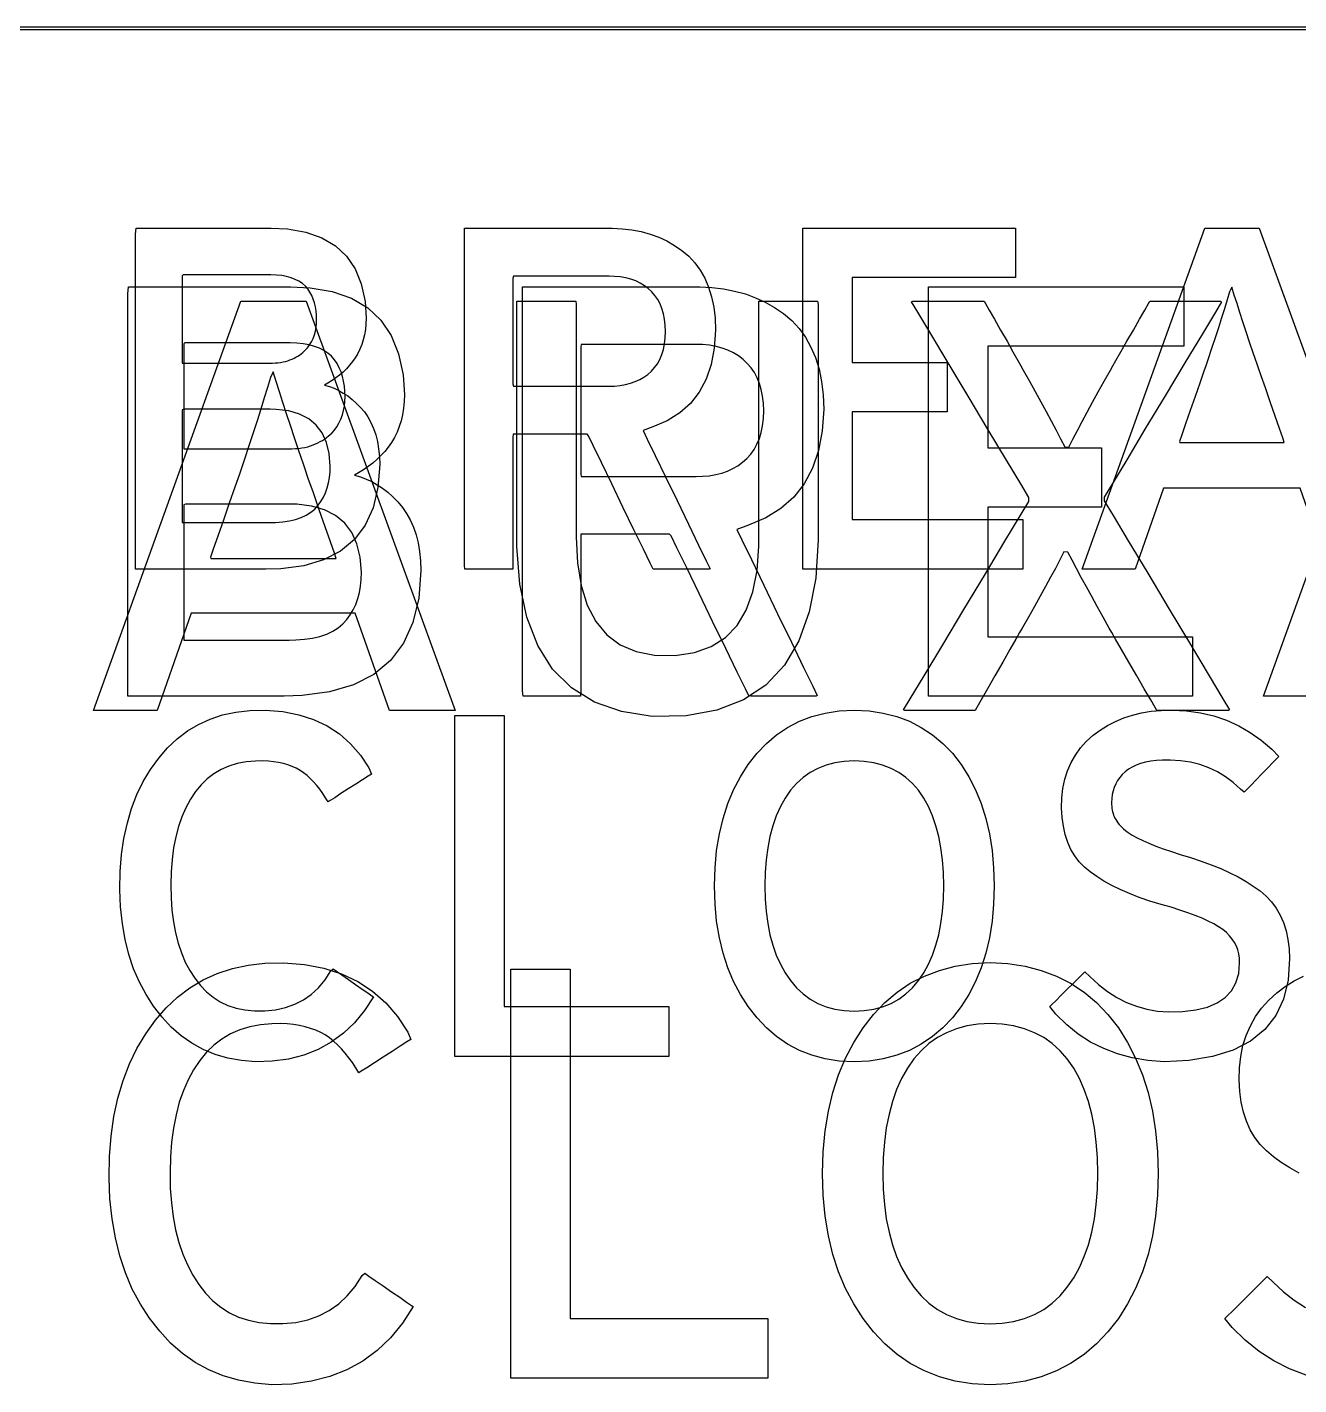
# Model space of a CAD drawing. Extents: x 1 to 47.7, y 0.2 to 35.
# Drawn here: x 24.3651 to 24.7274, y 6.1803 to 6.5673 of the extents above; entities that cross this region are included whole.
import ezdxf

# ---------------------------------------------------------------- set-up
doc = ezdxf.new("R2010")
doc.units = 0
doc.header["$MEASUREMENT"] = 0
for name, color, linetype in [('4_1__4U__UP_TO_ONE_IO_BOAR', 7, 'CONTINUOUS'), ('4_2__4U__FRONT_PANEL_W_24_', 7, 'CONTINUOUS'), ('5_1___24__TARGET_LEDS___12', 7, 'CONTINUOUS')]:
    doc.layers.add(name, color=color, linetype=linetype)

msp = doc.modelspace()

# ---------------------------------------------------------------- linework, layer by layer
at = {"layer": '4_1__4U__UP_TO_ONE_IO_BOAR'}
for points in [[(24.94367, 6.56652), (24.86103, 6.56652), (24.67026, 6.56652), (24.25712, 6.56652)], [(24.62187, 6.37664), (24.62187, 6.49326), (24.69465, 6.49326), (24.69465, 6.47635), (24.63877, 6.47635), (24.63877, 6.44735), (24.67122, 6.44735), (24.67122, 6.43045), (24.63877, 6.43045), (24.63877, 6.39355), (24.69709, 6.39355), (24.69709, 6.37664), (24.62187, 6.37664)], [(24.8017, 6.37664), (24.79194, 6.40432), (24.74523, 6.40432), (24.73554, 6.37664), (24.71739, 6.37664), (24.75939, 6.49326), (24.77794, 6.49326), (24.82042, 6.37664), (24.8017, 6.37664)], [(24.50289, 6.1822), (24.50289, 6.29881), (24.51979, 6.29881), (24.51979, 6.19927), (24.57614, 6.19927), (24.57614, 6.1822), (24.50289, 6.1822)], [(24.72754, 6.2407), (24.72487, 6.24218), (24.72242, 6.24373), (24.72021, 6.24533), (24.71822, 6.24698), (24.71645, 6.24878), (24.7149, 6.25079), (24.71359, 6.25301), (24.7125, 6.25544), (24.71164, 6.25807), (24.711, 6.26091), (24.7106, 6.26396), (24.71042, 6.26722), (24.7105, 6.27063), (24.71087, 6.2739), (24.71151, 6.277), (24.71243, 6.27993), (24.71362, 6.28269), (24.71508, 6.28528), (24.71682, 6.28769), (24.71884, 6.28994), (24.72112, 6.29202), (24.72354, 6.29383), (24.72609, 6.29543), (24.72878, 6.29681)], [(24.72954, 6.18306), (24.72479, 6.18487), (24.72031, 6.18714), (24.71609, 6.18987), (24.71214, 6.19305), (24.70846, 6.19668), (24.70638, 6.19923), (24.70711, 6.19996), (24.70849, 6.20134), (24.7103, 6.20315), (24.71233, 6.20517), (24.71437, 6.2072), (24.71619, 6.20902), (24.7176, 6.21042), (24.71837, 6.21119), (24.72009, 6.20955), (24.72304, 6.20682), (24.7261, 6.20443), (24.72929, 6.20239)]]:
    msp.add_lwpolyline(points, dxfattribs=at)
for points in [[(24.47727, 6.41241), (24.47664, 6.40454), (24.47498, 6.39764), (24.4723, 6.39172), (24.46858, 6.38678), (24.46383, 6.38282), (24.45806, 6.37983), (24.45125, 6.37782), (24.44341, 6.37679), (24.43826, 6.37664), (24.43521, 6.37664), (24.42972, 6.37664), (24.42266, 6.37664), (24.41488, 6.37664), (24.40724, 6.37664), (24.4006, 6.37664), (24.39583, 6.37664), (24.39378, 6.37664), (24.39376, 6.38016), (24.39376, 6.39118), (24.39376, 6.40755), (24.39376, 6.42702), (24.39376, 6.44736), (24.39376, 6.46633), (24.39376, 6.48171), (24.39376, 6.49125), (24.39396, 6.49326), (24.39679, 6.49326), (24.40223, 6.49326), (24.4094, 6.49326), (24.41742, 6.49326), (24.42538, 6.49326), (24.4324, 6.49326), (24.4376, 6.49326), (24.44008, 6.49326), (24.44567, 6.49298), (24.45199, 6.4919), (24.45746, 6.49), (24.4621, 6.48728), (24.46589, 6.48374), (24.46883, 6.47938), (24.47093, 6.4742), (24.47219, 6.4682), (24.47259, 6.46252), (24.47251, 6.46054), (24.47232, 6.45864), (24.47202, 6.45682), (24.47162, 6.45508), (24.4711, 6.45342), (24.47047, 6.45184), (24.46974, 6.45035), (24.46889, 6.44893), (24.46796, 6.4476), (24.46696, 6.44635), (24.46589, 6.44517), (24.46475, 6.44405), (24.46354, 6.44301), (24.46227, 6.44203), (24.46092, 6.44113), (24.45951, 6.44029), (24.45838, 6.43956), (24.46004, 6.43909), (24.46166, 6.43849), (24.46324, 6.43775), (24.4648, 6.43687), (24.46631, 6.43586), (24.4678, 6.4347), (24.46924, 6.43341), (24.47066, 6.43198), (24.47201, 6.43041), (24.47321, 6.42869), (24.47425, 6.42682), (24.47514, 6.42479), (24.47588, 6.42262), (24.47646, 6.42029), (24.47688, 6.41781), (24.47715, 6.41519)], [(24.59205, 6.45839), (24.59163, 6.4522), (24.59055, 6.4466), (24.58884, 6.44159), (24.58649, 6.43716), (24.58349, 6.43332), (24.57985, 6.43007), (24.57557, 6.4274), (24.57065, 6.42532), (24.5673, 6.42406), (24.56872, 6.42111), (24.57142, 6.41555), (24.57495, 6.40825), (24.5789, 6.4001), (24.58282, 6.39199), (24.5863, 6.38481), (24.5889, 6.37944), (24.59018, 6.37678), (24.58986, 6.37664), (24.58822, 6.37664), (24.58563, 6.37664), (24.58247, 6.37664), (24.57909, 6.37664), (24.57586, 6.37664), (24.57315, 6.37664), (24.57131, 6.37664), (24.5707, 6.37666), (24.56973, 6.37866), (24.56741, 6.38345), (24.56416, 6.39015), (24.5604, 6.3979), (24.55655, 6.40585), (24.55302, 6.41313), (24.55023, 6.41889), (24.5486, 6.42227), (24.54814, 6.4228), (24.54641, 6.4228), (24.54332, 6.4228), (24.53935, 6.4228), (24.53497, 6.4228), (24.53065, 6.4228), (24.52687, 6.4228), (24.5241, 6.4228), (24.52283, 6.4228), (24.5228, 6.42163), (24.5228, 6.41752), (24.5228, 6.41126), (24.5228, 6.40371), (24.5228, 6.39573), (24.5228, 6.38818), (24.5228, 6.38192), (24.5228, 6.37781), (24.52278, 6.37664), (24.52195, 6.37664), (24.52016, 6.37664), (24.51771, 6.37664), (24.51491, 6.37664), (24.51206, 6.37664), (24.50948, 6.37664), (24.50748, 6.37664), (24.50636, 6.37664), (24.50623, 6.37798), (24.50623, 6.38651), (24.50623, 6.40106), (24.50623, 6.41947), (24.50623, 6.43955), (24.50623, 6.45914), (24.50623, 6.47606), (24.50623, 6.48815), (24.50623, 6.49322), (24.50776, 6.49326), (24.51242, 6.49326), (24.5193, 6.49326), (24.52748, 6.49326), (24.53604, 6.49326), (24.54406, 6.49326), (24.55061, 6.49326), (24.55476, 6.49326), (24.55672, 6.49325), (24.56018, 6.49308), (24.56349, 6.49268), (24.56667, 6.49207), (24.56972, 6.49123), (24.57263, 6.49016), (24.5754, 6.48887), (24.57805, 6.48736), (24.58056, 6.48563), (24.58292, 6.48365), (24.58503, 6.48139), (24.58686, 6.47888), (24.58842, 6.47611), (24.5897, 6.47308), (24.59071, 6.46979), (24.59143, 6.46625), (24.59188, 6.46245)], [(24.45569, 6.46201), (24.45564, 6.46353), (24.4555, 6.46499), (24.45526, 6.46639), (24.45493, 6.46773), (24.45451, 6.469), (24.45399, 6.47022), (24.45339, 6.47138), (24.45268, 6.47247), (24.45183, 6.47347), (24.45079, 6.47434), (24.44963, 6.47509), (24.44834, 6.47574), (24.44693, 6.47628), (24.44539, 6.47671), (24.44372, 6.47702), (24.44193, 6.47723), (24.44001, 6.47732), (24.43885, 6.47732), (24.43576, 6.47732), (24.43134, 6.47732), (24.42618, 6.47732), (24.42087, 6.47732), (24.41601, 6.47732), (24.41218, 6.47732), (24.40998, 6.47732), (24.40968, 6.47702), (24.40968, 6.47483), (24.40968, 6.47102), (24.40968, 6.46617), (24.40968, 6.46088), (24.40968, 6.45574), (24.40968, 6.45133), (24.40968, 6.44826), (24.40968, 6.4471), (24.41084, 6.4471), (24.41393, 6.4471), (24.41835, 6.4471), (24.42351, 6.4471), (24.42882, 6.4471), (24.43368, 6.4471), (24.43751, 6.4471), (24.43971, 6.4471), (24.44051, 6.44711), (24.44149, 6.44715), (24.44244, 6.44722), (24.44334, 6.44734), (24.4442, 6.44749), (24.44502, 6.44769), (24.4458, 6.44792), (24.44655, 6.44819), (24.44725, 6.4485), (24.44792, 6.44881), (24.44857, 6.44915), (24.44919, 6.4495), (24.44978, 6.44988), (24.45035, 6.45028), (24.45089, 6.45069), (24.45141, 6.45114), (24.4519, 6.4516), (24.45254, 6.45233), (24.45328, 6.45336), (24.45391, 6.45444), (24.45445, 6.45557), (24.4549, 6.45676), (24.45524, 6.45799), (24.45549, 6.45928), (24.45564, 6.46062)], [(24.57499, 6.4579), (24.57488, 6.46006), (24.57464, 6.46208), (24.57426, 6.46398), (24.57374, 6.46574), (24.57308, 6.46737), (24.57229, 6.46886), (24.57135, 6.47022), (24.57028, 6.47145), (24.56907, 6.47258), (24.56774, 6.47359), (24.5663, 6.47447), (24.56476, 6.4752), (24.56311, 6.47581), (24.56136, 6.47627), (24.5595, 6.4766), (24.55753, 6.47678), (24.55573, 6.47683), (24.55411, 6.47683), (24.55045, 6.47683), (24.54543, 6.47683), (24.5397, 6.47683), (24.53392, 6.47683), (24.52876, 6.47683), (24.52487, 6.47683), (24.52291, 6.47683), (24.5228, 6.47607), (24.5228, 6.4728), (24.5228, 6.46764), (24.5228, 6.46135), (24.5228, 6.45469), (24.5228, 6.4484), (24.5228, 6.44325), (24.5228, 6.43997), (24.52291, 6.43921), (24.52487, 6.43921), (24.52876, 6.43921), (24.53392, 6.43921), (24.5397, 6.43921), (24.54543, 6.43921), (24.55045, 6.43921), (24.55411, 6.43921), (24.55573, 6.43921), (24.5575, 6.43926), (24.55944, 6.43944), (24.56127, 6.43975), (24.56301, 6.44019), (24.56464, 6.44076), (24.56616, 6.44146), (24.56759, 6.44229), (24.56891, 6.44325), (24.57014, 6.44434), (24.57124, 6.44555), (24.5722, 6.4469), (24.57302, 6.44839), (24.5737, 6.45002), (24.57424, 6.45178), (24.57463, 6.45368), (24.57488, 6.45572)], [(24.46033, 6.41192), (24.45997, 6.41623), (24.45906, 6.42), (24.45759, 6.42323), (24.45556, 6.42592), (24.45297, 6.42807), (24.44983, 6.42968), (24.44613, 6.43075), (24.44187, 6.43128), (24.43976, 6.43134), (24.43713, 6.43134), (24.43292, 6.43134), (24.42775, 6.43134), (24.42226, 6.43134), (24.41709, 6.43134), (24.41287, 6.43134), (24.41024, 6.43134), (24.40968, 6.43116), (24.40968, 6.42868), (24.40968, 6.42393), (24.40968, 6.4177), (24.40968, 6.4108), (24.40968, 6.40403), (24.40968, 6.3982), (24.40968, 6.39412), (24.40968, 6.39258), (24.41088, 6.39258), (24.41406, 6.39258), (24.41859, 6.39258), (24.42386, 6.39258), (24.42923, 6.39258), (24.43408, 6.39258), (24.43778, 6.39258), (24.43971, 6.39258), (24.44161, 6.39261), (24.44409, 6.3928), (24.44639, 6.39314), (24.4485, 6.39364), (24.45042, 6.3943), (24.45215, 6.39511), (24.45369, 6.39608), (24.45504, 6.39721), (24.45619, 6.39847), (24.45716, 6.3998), (24.458, 6.40124), (24.45871, 6.40277), (24.45929, 6.40441), (24.45974, 6.40614), (24.46007, 6.40797), (24.46026, 6.40989)], [(24.47506, 6.20262), (24.47201, 6.19789), (24.46859, 6.19372), (24.46482, 6.19012), (24.46068, 6.18708), (24.45618, 6.1846), (24.45132, 6.18268), (24.44609, 6.18133), (24.44051, 6.18054), (24.43484, 6.18036), (24.42995, 6.18078), (24.42532, 6.18163), (24.42094, 6.1829), (24.41682, 6.18459), (24.41294, 6.18671), (24.40932, 6.18925), (24.40596, 6.19221), (24.40284, 6.19561), (24.39994, 6.19935), (24.39733, 6.20335), (24.39504, 6.20764), (24.3931, 6.21221), (24.39149, 6.21706), (24.39021, 6.2222), (24.38927, 6.22762), (24.38867, 6.23333), (24.3884, 6.23931), (24.38852, 6.24541), (24.38899, 6.25123), (24.3898, 6.25678), (24.39094, 6.26206), (24.39241, 6.26705), (24.39423, 6.27177), (24.39637, 6.27621), (24.39886, 6.28037), (24.40167, 6.28425), (24.40468, 6.28776), (24.40795, 6.29085), (24.41147, 6.29351), (24.41524, 6.29576), (24.41926, 6.29759), (24.42354, 6.29899), (24.42806, 6.29998), (24.43284, 6.30054), (24.43823, 6.30064), (24.44412, 6.30014), (24.4496, 6.29907), (24.45464, 6.29744), (24.45927, 6.29525), (24.46347, 6.29249), (24.46725, 6.28917), (24.4706, 6.28529), (24.47353, 6.28085), (24.47438, 6.27879), (24.47326, 6.27806), (24.47139, 6.27686), (24.46904, 6.27534), (24.46649, 6.27369), (24.464, 6.27209), (24.46184, 6.2707), (24.46029, 6.26969), (24.45961, 6.26925), (24.45875, 6.27064), (24.45776, 6.27215), (24.45673, 6.27357), (24.45568, 6.27489), (24.45461, 6.27611), (24.4535, 6.27724), (24.45238, 6.27827), (24.45122, 6.2792), (24.45003, 6.28004), (24.44871, 6.28074), (24.44732, 6.28137), (24.44585, 6.2819), (24.4443, 6.28235), (24.44267, 6.28271), (24.44097, 6.28299), (24.43918, 6.28317), (24.43731, 6.28327), (24.43481, 6.28325), (24.43159, 6.28295), (24.42855, 6.28236), (24.4257, 6.28149), (24.42303, 6.28032), (24.42056, 6.27887), (24.41827, 6.27713), (24.41617, 6.2751), (24.41426, 6.27278), (24.41251, 6.27015), (24.41094, 6.26728), (24.40958, 6.26418), (24.40843, 6.26085), (24.40749, 6.2573), (24.40675, 6.25352), (24.40622, 6.24952), (24.40589, 6.2453), (24.40578, 6.24085), (24.40587, 6.23642), (24.40616, 6.23222), (24.40667, 6.22824), (24.40738, 6.22447), (24.40829, 6.22093), (24.40942, 6.2176), (24.41075, 6.2145), (24.41229, 6.21162), (24.41402, 6.20894), (24.41591, 6.20647), (24.41798, 6.2043), (24.42024, 6.20244), (24.42269, 6.20089), (24.42533, 6.19965), (24.42816, 6.19872), (24.43117, 6.19809), (24.43437, 6.19777), (24.43794, 6.19777), (24.4416, 6.19814), (24.44502, 6.19889), (24.4482, 6.20003), (24.45114, 6.20155), (24.45384, 6.20345), (24.4563, 6.20574), (24.45853, 6.2084), (24.46052, 6.21146), (24.46129, 6.21214), (24.46245, 6.21134), (24.46427, 6.21008), (24.46651, 6.20853), (24.46891, 6.20687), (24.47122, 6.20527), (24.47318, 6.20392), (24.47455, 6.20298)], [(24.68735, 6.24055), (24.68714, 6.23434), (24.68659, 6.22843), (24.68569, 6.22282), (24.68445, 6.21751), (24.68286, 6.21251), (24.68093, 6.2078), (24.67865, 6.20339), (24.67603, 6.19928), (24.67304, 6.19544), (24.66976, 6.19198), (24.66621, 6.18897), (24.6624, 6.18641), (24.65833, 6.18429), (24.654, 6.18263), (24.6494, 6.18141), (24.64455, 6.18064), (24.63943, 6.18032), (24.63436, 6.18064), (24.62954, 6.18141), (24.625, 6.18263), (24.62072, 6.18429), (24.6167, 6.18641), (24.61296, 6.18897), (24.60947, 6.19198), (24.60626, 6.19544), (24.60327, 6.19928), (24.60059, 6.20339), (24.59825, 6.2078), (24.59627, 6.21251), (24.59464, 6.21751), (24.59337, 6.22282), (24.59245, 6.22843), (24.59189, 6.23434), (24.59167, 6.24055), (24.59189, 6.24676), (24.59245, 6.25268), (24.59337, 6.2583), (24.59464, 6.26363), (24.59627, 6.26867), (24.59825, 6.27342), (24.60059, 6.27787), (24.60327, 6.28203), (24.60626, 6.28587), (24.60947, 6.28928), (24.61296, 6.29224), (24.6167, 6.29476), (24.62072, 6.29683), (24.625, 6.29846), (24.62954, 6.29965), (24.63436, 6.30039), (24.63943, 6.30069), (24.64455, 6.30039), (24.6494, 6.29965), (24.654, 6.29846), (24.65833, 6.29683), (24.6624, 6.29476), (24.66621, 6.29224), (24.66976, 6.28928), (24.67304, 6.28587), (24.67603, 6.28203), (24.67865, 6.27787), (24.68093, 6.27342), (24.68286, 6.26867), (24.68445, 6.26363), (24.68569, 6.2583), (24.68659, 6.25268), (24.68714, 6.24676)], [(24.67013, 6.24055), (24.67002, 6.24513), (24.6697, 6.24947), (24.66916, 6.25358), (24.66841, 6.25746), (24.66745, 6.26109), (24.66627, 6.26449), (24.66488, 6.26765), (24.66328, 6.27057), (24.66145, 6.27322), (24.65941, 6.27555), (24.65716, 6.27757), (24.65472, 6.27928), (24.65207, 6.28069), (24.64921, 6.2818), (24.64616, 6.2826), (24.6429, 6.28309), (24.63943, 6.28328), (24.63604, 6.28309), (24.63284, 6.2826), (24.62984, 6.2818), (24.62703, 6.28069), (24.62442, 6.27928), (24.622, 6.27757), (24.61977, 6.27555), (24.61774, 6.27322), (24.61589, 6.27057), (24.61425, 6.26765), (24.61283, 6.26449), (24.61163, 6.26109), (24.61065, 6.25746), (24.60988, 6.25358), (24.60934, 6.24947), (24.60901, 6.24513), (24.6089, 6.24055), (24.60901, 6.23602), (24.60934, 6.23172), (24.60988, 6.22766), (24.61065, 6.22383), (24.61163, 6.22023), (24.61283, 6.21687), (24.61425, 6.21373), (24.61589, 6.21083), (24.61774, 6.20813), (24.61977, 6.20569), (24.622, 6.20358), (24.62442, 6.20179), (24.62703, 6.20033), (24.62984, 6.19919), (24.63284, 6.19838), (24.63604, 6.19789), (24.63943, 6.19773), (24.6429, 6.19789), (24.64616, 6.19838), (24.64921, 6.19919), (24.65207, 6.20033), (24.65472, 6.20179), (24.65716, 6.20358), (24.65941, 6.20569), (24.66145, 6.20813), (24.66328, 6.21083), (24.66488, 6.21373), (24.66627, 6.21687), (24.66745, 6.22023), (24.66841, 6.22383), (24.66916, 6.22766), (24.6697, 6.23172), (24.67002, 6.23602)]]:
    msp.add_lwpolyline(points, close=True, dxfattribs=at)
at = {"layer": '4_2__4U__FRONT_PANEL_W_24_'}
for points in [[(24.94312, 6.56727), (24.86048, 6.56727), (24.66971, 6.56727), (24.25656, 6.56727)], [(24.58605, 6.4128), (24.58605, 6.50998), (24.6467, 6.50998), (24.6467, 6.49588), (24.60015, 6.49588), (24.60015, 6.47173), (24.6272, 6.47173), (24.6272, 6.45763), (24.60015, 6.45763), (24.60015, 6.42691), (24.64875, 6.42691), (24.64875, 6.4128), (24.58605, 6.4128)], [(24.73592, 6.4128), (24.72778, 6.43586), (24.68886, 6.43586), (24.68079, 6.4128), (24.66566, 6.4128), (24.70066, 6.50998), (24.71612, 6.50998), (24.75152, 6.4128), (24.73592, 6.4128)], [(24.4869, 6.27391), (24.4869, 6.37109), (24.501, 6.37109), (24.501, 6.28815), (24.54796, 6.28815), (24.54796, 6.27391), (24.4869, 6.27391)]]:
    msp.add_lwpolyline(points, dxfattribs=at)
for points in [[(24.46555, 6.44261), (24.46503, 6.43605), (24.46365, 6.43031), (24.46141, 6.42537), (24.45832, 6.42126), (24.45436, 6.41795), (24.44955, 6.41546), (24.44388, 6.41379), (24.43735, 6.41293), (24.43306, 6.4128), (24.43051, 6.4128), (24.42594, 6.4128), (24.42005, 6.4128), (24.41356, 6.4128), (24.40719, 6.4128), (24.40166, 6.4128), (24.39768, 6.4128), (24.39597, 6.4128), (24.39596, 6.41573), (24.39596, 6.42492), (24.39596, 6.43856), (24.39596, 6.45478), (24.39596, 6.47173), (24.39596, 6.48754), (24.39596, 6.50036), (24.39596, 6.5083), (24.39613, 6.50998), (24.39848, 6.50998), (24.40302, 6.50998), (24.409, 6.50998), (24.41568, 6.50998), (24.42232, 6.50998), (24.42818, 6.50998), (24.43251, 6.50998), (24.43457, 6.50998), (24.43923, 6.50975), (24.44449, 6.50885), (24.44905, 6.50726), (24.45291, 6.50499), (24.45607, 6.50204), (24.45853, 6.49841), (24.46028, 6.4941), (24.46134, 6.4891), (24.46167, 6.48437), (24.4616, 6.48272), (24.46144, 6.48113), (24.46119, 6.47962), (24.46085, 6.47817), (24.46042, 6.47679), (24.45989, 6.47547), (24.45928, 6.47423), (24.45857, 6.47305), (24.4578, 6.47194), (24.45696, 6.4709), (24.45607, 6.46991), (24.45512, 6.46898), (24.45412, 6.46811), (24.45306, 6.46729), (24.45194, 6.46654), (24.45076, 6.46584), (24.44982, 6.46523), (24.4512, 6.46484), (24.45255, 6.46434), (24.45387, 6.46373), (24.45516, 6.463), (24.45643, 6.46215), (24.45766, 6.46119), (24.45887, 6.46011), (24.46004, 6.45891), (24.46117, 6.45761), (24.46217, 6.45617), (24.46304, 6.45462), (24.46378, 6.45293), (24.4644, 6.45112), (24.46488, 6.44918), (24.46523, 6.44712), (24.46546, 6.44493)], [(24.56123, 6.48093), (24.56086, 6.47577), (24.55997, 6.4711), (24.55854, 6.46692), (24.55658, 6.46323), (24.55408, 6.46003), (24.55105, 6.45732), (24.54748, 6.4551), (24.54338, 6.45337), (24.54059, 6.45232), (24.54177, 6.44987), (24.54402, 6.44523), (24.54696, 6.43914), (24.55025, 6.43235), (24.55352, 6.42559), (24.55641, 6.41961), (24.55858, 6.41514), (24.55965, 6.41292), (24.55938, 6.4128), (24.55801, 6.4128), (24.55586, 6.4128), (24.55323, 6.4128), (24.55041, 6.4128), (24.54773, 6.4128), (24.54546, 6.4128), (24.54393, 6.4128), (24.54342, 6.41281), (24.54261, 6.41449), (24.54068, 6.41847), (24.53797, 6.42405), (24.53484, 6.43051), (24.53163, 6.43713), (24.52869, 6.4432), (24.52636, 6.448), (24.52499, 6.45081), (24.52461, 6.45125), (24.52317, 6.45125), (24.5206, 6.45125), (24.51729, 6.45125), (24.51364, 6.45125), (24.51005, 6.45125), (24.5069, 6.45125), (24.5046, 6.45125), (24.50354, 6.45125), (24.50351, 6.45028), (24.50351, 6.44686), (24.50351, 6.44164), (24.50351, 6.43535), (24.50351, 6.4287), (24.50351, 6.42241), (24.50351, 6.4172), (24.50351, 6.41377), (24.50349, 6.4128), (24.50281, 6.4128), (24.50131, 6.4128), (24.49926, 6.4128), (24.49692, 6.4128), (24.49455, 6.4128), (24.4924, 6.4128), (24.49072, 6.4128), (24.48979, 6.4128), (24.48968, 6.41392), (24.48968, 6.42102), (24.48968, 6.43315), (24.48968, 6.44849), (24.48968, 6.46522), (24.48968, 6.48155), (24.48968, 6.49565), (24.48968, 6.50572), (24.48968, 6.50995), (24.49095, 6.50998), (24.49484, 6.50998), (24.50058, 6.50998), (24.5074, 6.50998), (24.51453, 6.50998), (24.52121, 6.50998), (24.52667, 6.50998), (24.53014, 6.50998), (24.53177, 6.50998), (24.53465, 6.50983), (24.53741, 6.5095), (24.54006, 6.50899), (24.5426, 6.50829), (24.54503, 6.5074), (24.54734, 6.50633), (24.54954, 6.50507), (24.55162, 6.50362), (24.55359, 6.50197), (24.55535, 6.50009), (24.55688, 6.498), (24.55818, 6.49569), (24.55925, 6.49316), (24.56009, 6.49043), (24.5607, 6.48748), (24.56108, 6.48431)], [(24.44756, 6.48394), (24.44753, 6.48521), (24.44741, 6.48642), (24.44721, 6.48759), (24.44694, 6.48871), (24.44659, 6.48977), (24.44616, 6.49078), (24.44565, 6.49175), (24.44507, 6.49266), (24.44435, 6.49349), (24.44349, 6.49421), (24.44252, 6.49484), (24.44145, 6.49538), (24.44028, 6.49583), (24.43899, 6.49618), (24.43761, 6.49645), (24.43611, 6.49662), (24.43452, 6.49669), (24.43355, 6.49669), (24.43098, 6.49669), (24.4273, 6.49669), (24.423, 6.49669), (24.41857, 6.49669), (24.41452, 6.49669), (24.41133, 6.49669), (24.4095, 6.49669), (24.40925, 6.49644), (24.40925, 6.49462), (24.40925, 6.49144), (24.40925, 6.48741), (24.40925, 6.483), (24.40925, 6.47872), (24.40925, 6.47505), (24.40925, 6.47249), (24.40925, 6.47153), (24.41021, 6.47153), (24.41279, 6.47153), (24.41647, 6.47153), (24.42077, 6.47153), (24.42519, 6.47153), (24.42924, 6.47153), (24.43243, 6.47153), (24.43426, 6.47153), (24.43494, 6.47153), (24.43575, 6.47157), (24.43653, 6.47163), (24.43728, 6.47172), (24.438, 6.47185), (24.43869, 6.47201), (24.43934, 6.4722), (24.43996, 6.47243), (24.44055, 6.47268), (24.44111, 6.47295), (24.44165, 6.47322), (24.44216, 6.47352), (24.44266, 6.47383), (24.44313, 6.47417), (24.44358, 6.47451), (24.44402, 6.47488), (24.44442, 6.47527), (24.44496, 6.47588), (24.44557, 6.47673), (24.4461, 6.47763), (24.44655, 6.47858), (24.44691, 6.47956), (24.4472, 6.48059), (24.4474, 6.48166), (24.44752, 6.48278)], [(24.54698, 6.48052), (24.5469, 6.48232), (24.54669, 6.48401), (24.54638, 6.48559), (24.54594, 6.48705), (24.5454, 6.48841), (24.54474, 6.48965), (24.54396, 6.49079), (24.54307, 6.49181), (24.54206, 6.49275), (24.54095, 6.49359), (24.53976, 6.49432), (24.53847, 6.49493), (24.5371, 6.49543), (24.53564, 6.49582), (24.53408, 6.49609), (24.53244, 6.49624), (24.53094, 6.49628), (24.52959, 6.49628), (24.52654, 6.49628), (24.52236, 6.49628), (24.51759, 6.49628), (24.51278, 6.49628), (24.50847, 6.49628), (24.50523, 6.49628), (24.50361, 6.49628), (24.50351, 6.49565), (24.50351, 6.49292), (24.50351, 6.48863), (24.50351, 6.48339), (24.50351, 6.47784), (24.50351, 6.47261), (24.50351, 6.46831), (24.50351, 6.46559), (24.50361, 6.46495), (24.50523, 6.46495), (24.50847, 6.46495), (24.51278, 6.46495), (24.51759, 6.46495), (24.52236, 6.46495), (24.52654, 6.46495), (24.52959, 6.46495), (24.53094, 6.46495), (24.53242, 6.46499), (24.53403, 6.46514), (24.53556, 6.4654), (24.537, 6.46576), (24.53836, 6.46624), (24.53963, 6.46682), (24.54082, 6.46751), (24.54193, 6.46831), (24.54295, 6.46922), (24.54387, 6.47023), (24.54467, 6.47135), (24.54535, 6.47259), (24.54592, 6.47395), (24.54636, 6.47542), (24.54669, 6.47701), (24.54689, 6.47871)], [(24.71551, 6.47126), (24.71443, 6.47445), (24.7134, 6.47752), (24.71242, 6.48046), (24.7115, 6.48326), (24.71063, 6.48594), (24.70981, 6.48849), (24.70904, 6.49091), (24.70832, 6.4932), (24.70768, 6.49186), (24.70698, 6.48951), (24.70623, 6.48702), (24.70541, 6.48438), (24.70453, 6.48161), (24.70359, 6.4787), (24.70258, 6.47564), (24.70151, 6.47244), (24.70095, 6.47078), (24.7003, 6.46891), (24.69922, 6.46583), (24.6979, 6.46203), (24.69649, 6.45798), (24.69517, 6.45417), (24.6941, 6.45109), (24.69345, 6.44922), (24.69354, 6.44888), (24.69566, 6.44888), (24.69953, 6.44888), (24.70452, 6.44888), (24.70996, 6.44888), (24.71521, 6.44888), (24.71961, 6.44888), (24.72251, 6.44888), (24.72329, 6.44892), (24.72286, 6.45018), (24.72192, 6.45285), (24.72067, 6.45644), (24.71927, 6.46048), (24.71788, 6.46446), (24.71667, 6.46791), (24.71583, 6.47034)], [(24.45144, 6.44219), (24.45115, 6.44579), (24.45039, 6.44893), (24.44916, 6.45162), (24.44747, 6.45386), (24.44531, 6.45566), (24.44269, 6.457), (24.43961, 6.45789), (24.43606, 6.45833), (24.43431, 6.45837), (24.43212, 6.45837), (24.4286, 6.45837), (24.4243, 6.45837), (24.41972, 6.45837), (24.41542, 6.45837), (24.4119, 6.45837), (24.40971, 6.45837), (24.40925, 6.45822), (24.40925, 6.45616), (24.40925, 6.4522), (24.40925, 6.44701), (24.40925, 6.44127), (24.40925, 6.43563), (24.40925, 6.43078), (24.40925, 6.42738), (24.40925, 6.42609), (24.41025, 6.42609), (24.4129, 6.42609), (24.41667, 6.42609), (24.42106, 6.42609), (24.42553, 6.42609), (24.42957, 6.42609), (24.43266, 6.42609), (24.43426, 6.42609), (24.43585, 6.42612), (24.43791, 6.42627), (24.43983, 6.42656), (24.44158, 6.42697), (24.44318, 6.42751), (24.44462, 6.42819), (24.4459, 6.429), (24.44703, 6.42994), (24.44799, 6.43099), (24.4488, 6.4321), (24.4495, 6.4333), (24.4501, 6.43458), (24.45058, 6.43594), (24.45096, 6.43738), (24.45123, 6.4389), (24.45139, 6.44051)], [(24.46372, 6.29093), (24.46117, 6.28699), (24.45833, 6.28352), (24.45518, 6.28051), (24.45173, 6.27798), (24.44798, 6.27591), (24.44393, 6.27432), (24.43958, 6.27319), (24.43492, 6.27254), (24.43019, 6.27239), (24.42613, 6.27274), (24.42227, 6.27344), (24.41862, 6.2745), (24.41518, 6.27591), (24.41196, 6.27767), (24.40894, 6.27979), (24.40614, 6.28226), (24.40354, 6.28509), (24.40112, 6.28821), (24.39894, 6.29154), (24.39704, 6.29511), (24.39542, 6.29892), (24.39407, 6.30296), (24.39301, 6.30725), (24.39223, 6.31176), (24.39172, 6.31652), (24.39149, 6.32151), (24.39159, 6.32659), (24.39199, 6.33145), (24.39266, 6.33607), (24.39362, 6.34046), (24.39485, 6.34463), (24.39636, 6.34856), (24.39815, 6.35226), (24.40022, 6.35572), (24.40256, 6.35896), (24.40507, 6.36188), (24.40779, 6.36445), (24.41072, 6.36668), (24.41386, 6.36855), (24.41722, 6.37007), (24.42078, 6.37124), (24.42456, 6.37207), (24.42854, 6.37254), (24.43303, 6.37262), (24.43795, 6.37219), (24.44251, 6.3713), (24.44671, 6.36994), (24.45056, 6.36812), (24.45406, 6.36582), (24.45721, 6.36306), (24.46001, 6.35983), (24.46245, 6.35613), (24.46316, 6.35441), (24.46222, 6.35381), (24.46066, 6.3528), (24.45871, 6.35154), (24.45658, 6.35017), (24.4545, 6.34883), (24.4527, 6.34767), (24.45141, 6.34683), (24.45084, 6.34647), (24.45013, 6.34762), (24.4493, 6.34888), (24.44845, 6.35006), (24.44757, 6.35116), (24.44668, 6.35217), (24.44576, 6.35311), (24.44482, 6.35397), (24.44386, 6.35475), (24.44287, 6.35544), (24.44177, 6.35604), (24.44061, 6.35655), (24.43938, 6.357), (24.43809, 6.35737), (24.43673, 6.35767), (24.43531, 6.3579), (24.43382, 6.35805), (24.43227, 6.35813), (24.43018, 6.35811), (24.42749, 6.35787), (24.42496, 6.35738), (24.42258, 6.35665), (24.42036, 6.35568), (24.4183, 6.35447), (24.4164, 6.35302), (24.41465, 6.35133), (24.41305, 6.3494), (24.41159, 6.34721), (24.41029, 6.34481), (24.40916, 6.34222), (24.4082, 6.33945), (24.40741, 6.33649), (24.4068, 6.33335), (24.40636, 6.33001), (24.40609, 6.3265), (24.40599, 6.32279), (24.40607, 6.3191), (24.40631, 6.3156), (24.40673, 6.31228), (24.40732, 6.30914), (24.40809, 6.30619), (24.40902, 6.30342), (24.41013, 6.30083), (24.41141, 6.29843), (24.41285, 6.2962), (24.41442, 6.29414), (24.41615, 6.29234), (24.41804, 6.29079), (24.42008, 6.2895), (24.42228, 6.28846), (24.42463, 6.28769), (24.42714, 6.28717), (24.42981, 6.2869), (24.43279, 6.2869), (24.43584, 6.28721), (24.43869, 6.28783), (24.44133, 6.28878), (24.44379, 6.29004), (24.44604, 6.29162), (24.44809, 6.29352), (24.44995, 6.29575), (24.4516, 6.29829), (24.45225, 6.29886), (24.45321, 6.29819), (24.45473, 6.29714), (24.4566, 6.29585), (24.4586, 6.29447), (24.46052, 6.29314), (24.46216, 6.29201), (24.46329, 6.29123)], [(24.64064, 6.32254), (24.64046, 6.31736), (24.64, 6.31244), (24.63925, 6.30776), (24.63821, 6.30334), (24.63689, 6.29917), (24.63528, 6.29524), (24.63338, 6.29157), (24.63119, 6.28814), (24.62871, 6.28495), (24.62597, 6.28206), (24.62301, 6.27956), (24.61984, 6.27742), (24.61645, 6.27566), (24.61284, 6.27427), (24.60901, 6.27326), (24.60496, 6.27262), (24.60069, 6.27235), (24.59646, 6.27262), (24.59245, 6.27326), (24.58867, 6.27427), (24.5851, 6.27566), (24.58176, 6.27742), (24.57863, 6.27956), (24.57573, 6.28206), (24.57305, 6.28495), (24.57056, 6.28814), (24.56832, 6.29157), (24.56638, 6.29524), (24.56473, 6.29917), (24.56337, 6.30334), (24.56231, 6.30776), (24.56154, 6.31244), (24.56107, 6.31736), (24.56089, 6.32254), (24.56107, 6.32771), (24.56154, 6.33265), (24.56231, 6.33733), (24.56337, 6.34178), (24.56473, 6.34598), (24.56638, 6.34993), (24.56832, 6.35364), (24.57056, 6.35711), (24.57305, 6.36031), (24.57573, 6.36315), (24.57863, 6.36561), (24.58176, 6.36771), (24.5851, 6.36944), (24.58867, 6.3708), (24.59245, 6.37179), (24.59646, 6.37241), (24.60069, 6.37265), (24.60496, 6.37241), (24.60901, 6.37179), (24.61284, 6.3708), (24.61645, 6.36944), (24.61984, 6.36771), (24.62301, 6.36561), (24.62597, 6.36315), (24.62871, 6.36031), (24.63119, 6.35711), (24.63338, 6.35364), (24.63528, 6.34993), (24.63689, 6.34598), (24.63821, 6.34178), (24.63925, 6.33733), (24.64, 6.33265), (24.64046, 6.32771)], [(24.7248, 6.30181), (24.7244, 6.29568), (24.72309, 6.29026), (24.72087, 6.28556), (24.71774, 6.28157), (24.71369, 6.27829), (24.70873, 6.27573), (24.70286, 6.27388), (24.69608, 6.27275), (24.68901, 6.27238), (24.68438, 6.27275), (24.67997, 6.2735), (24.67578, 6.27463), (24.67182, 6.27614), (24.66809, 6.27803), (24.66457, 6.2803), (24.66128, 6.28296), (24.65821, 6.28599), (24.65648, 6.28811), (24.65709, 6.28872), (24.65824, 6.28987), (24.65975, 6.29137), (24.66144, 6.29306), (24.66314, 6.29475), (24.66466, 6.29626), (24.66583, 6.29743), (24.66648, 6.29807), (24.66791, 6.2967), (24.67037, 6.29442), (24.67292, 6.29243), (24.67558, 6.29074), (24.67833, 6.28933), (24.68118, 6.28821), (24.68412, 6.28739), (24.68716, 6.28685), (24.69029, 6.28661), (24.69428, 6.2867), (24.69808, 6.28716), (24.70137, 6.28799), (24.70416, 6.28918), (24.70644, 6.29073), (24.70822, 6.29266), (24.7095, 6.29494), (24.71028, 6.2976), (24.71056, 6.30061), (24.7105, 6.30195), (24.71033, 6.30314), (24.71004, 6.30428), (24.70963, 6.30537), (24.7091, 6.30641), (24.70846, 6.30739), (24.70769, 6.30833), (24.70681, 6.30922), (24.7058, 6.31006), (24.70458, 6.31088), (24.70318, 6.3117), (24.7016, 6.31251), (24.69985, 6.31331), (24.69791, 6.3141), (24.6958, 6.31488), (24.6935, 6.31565), (24.69103, 6.31642), (24.68817, 6.31724), (24.68497, 6.31822), (24.68197, 6.31926), (24.67916, 6.32034), (24.67654, 6.32148), (24.67411, 6.32266), (24.67188, 6.3239), (24.66985, 6.32518), (24.66801, 6.32652), (24.66635, 6.32789), (24.66487, 6.3294), (24.66358, 6.33107), (24.66248, 6.33292), (24.66157, 6.33494), (24.66086, 6.33714), (24.66033, 6.33951), (24.65999, 6.34205), (24.65984, 6.34476), (24.65991, 6.3476), (24.66022, 6.35033), (24.66076, 6.35291), (24.66152, 6.35535), (24.66252, 6.35765), (24.66374, 6.35981), (24.66519, 6.36183), (24.66687, 6.36371), (24.66878, 6.36544), (24.67079, 6.36695), (24.67291, 6.36827), (24.67516, 6.36942), (24.67753, 6.3704), (24.68002, 6.3712), (24.68263, 6.37182), (24.68536, 6.37228), (24.68822, 6.37255), (24.69131, 6.37265), (24.69544, 6.37242), (24.69941, 6.37186), (24.70321, 6.37096), (24.70684, 6.36973), (24.71031, 6.36817), (24.7136, 6.36628), (24.71673, 6.36405), (24.71969, 6.36149), (24.72168, 6.35942), (24.72113, 6.35886), (24.72004, 6.35773), (24.71858, 6.35621), (24.71692, 6.35449), (24.71524, 6.35275), (24.71371, 6.35117), (24.71252, 6.34993), (24.71183, 6.34921), (24.71079, 6.35009), (24.70874, 6.35197), (24.70656, 6.35361), (24.70426, 6.35501), (24.70182, 6.35616), (24.69926, 6.35708), (24.69656, 6.35776), (24.69374, 6.3582), (24.69079, 6.3584), (24.68856, 6.35838), (24.68683, 6.35825), (24.68521, 6.35804), (24.68371, 6.35775), (24.68233, 6.35738), (24.68106, 6.35692), (24.6799, 6.35639), (24.67886, 6.35576), (24.67794, 6.35506), (24.67712, 6.35426), (24.6764, 6.35342), (24.67578, 6.35253), (24.67526, 6.35159), (24.67483, 6.35061), (24.67449, 6.34959), (24.67426, 6.34853), (24.67412, 6.34742), (24.67407, 6.3463), (24.67408, 6.34574), (24.67412, 6.34519), (24.67418, 6.34466), (24.67426, 6.34415), (24.67437, 6.34366), (24.6745, 6.34319), (24.67465, 6.34273), (24.67483, 6.3423), (24.67503, 6.34186), (24.67527, 6.34141), (24.67555, 6.34095), (24.67586, 6.3405), (24.67622, 6.34006), (24.67661, 6.33962), (24.67704, 6.33919), (24.67751, 6.33876), (24.67802, 6.33833), (24.67878, 6.33777), (24.67998, 6.33701), (24.68136, 6.33624), (24.68293, 6.33547), (24.68469, 6.33468), (24.68663, 6.33389), (24.68877, 6.33309), (24.6911, 6.33229), (24.69362, 6.33147), (24.69659, 6.33058), (24.69962, 6.32959), (24.70249, 6.32855), (24.7052, 6.32745), (24.70775, 6.32629), (24.71014, 6.32508), (24.71238, 6.32381), (24.71445, 6.32249), (24.71637, 6.32111), (24.71811, 6.31964), (24.71965, 6.31799), (24.72099, 6.31619), (24.72212, 6.31421), (24.72306, 6.31207), (24.7238, 6.30976), (24.72433, 6.30728), (24.72467, 6.30463)], [(24.62626, 6.32254), (24.62617, 6.32635), (24.62591, 6.32997), (24.62546, 6.3334), (24.62484, 6.33662), (24.62403, 6.33965), (24.62305, 6.34248), (24.62189, 6.34512), (24.62056, 6.34756), (24.61903, 6.34977), (24.61734, 6.3517), (24.61547, 6.35339), (24.61343, 6.35482), (24.61122, 6.35599), (24.60884, 6.35691), (24.60629, 6.35757), (24.60358, 6.35798), (24.60069, 6.35814), (24.59787, 6.35798), (24.59521, 6.35757), (24.5927, 6.35691), (24.59036, 6.35599), (24.58818, 6.35482), (24.58616, 6.35339), (24.58431, 6.3517), (24.58261, 6.34977), (24.58108, 6.34756), (24.57971, 6.34512), (24.57853, 6.34248), (24.57753, 6.33965), (24.57672, 6.33662), (24.57608, 6.3334), (24.57563, 6.32997), (24.57535, 6.32635), (24.57526, 6.32254), (24.57535, 6.31877), (24.57563, 6.31519), (24.57608, 6.3118), (24.57672, 6.30861), (24.57753, 6.30561), (24.57853, 6.30281), (24.57971, 6.3002), (24.58108, 6.29778), (24.58261, 6.29553), (24.58431, 6.2935), (24.58616, 6.29174), (24.58818, 6.29025), (24.59036, 6.28903), (24.5927, 6.28808), (24.59521, 6.28741), (24.59787, 6.287), (24.60069, 6.28687), (24.60358, 6.287), (24.60629, 6.28741), (24.60884, 6.28808), (24.61122, 6.28903), (24.61343, 6.29025), (24.61547, 6.29174), (24.61734, 6.2935), (24.61903, 6.29553), (24.62056, 6.29778), (24.62189, 6.3002), (24.62305, 6.30281), (24.62403, 6.30561), (24.62484, 6.30861), (24.62546, 6.3118), (24.62591, 6.31519), (24.62617, 6.31877)]]:
    msp.add_lwpolyline(points, close=True, dxfattribs=at)
at = {"layer": '5_1___24__TARGET_LEDS___12'}
for points in [[(24.94312, 6.56727), (24.86048, 6.56727), (24.66971, 6.56727), (24.25656, 6.56727)], [(24.46829, 6.37253), (24.45852, 6.40021), (24.41181, 6.40021), (24.40213, 6.37253), (24.38398, 6.37253), (24.42597, 6.48915), (24.44453, 6.48915), (24.48701, 6.37253), (24.46829, 6.37253)]]:
    msp.add_lwpolyline(points, dxfattribs=at)
for points in [[(24.59043, 6.42114), (24.58976, 6.4102), (24.58794, 6.4006), (24.58497, 6.39233), (24.58085, 6.38539), (24.57557, 6.37978), (24.56915, 6.37552), (24.56157, 6.37258), (24.55283, 6.37098), (24.5432, 6.37083), (24.53439, 6.37221), (24.52672, 6.37492), (24.52019, 6.37896), (24.5148, 6.38434), (24.51054, 6.39106), (24.50743, 6.39911), (24.50546, 6.40849), (24.50463, 6.41922), (24.5046, 6.42317), (24.5046, 6.42917), (24.5046, 6.43836), (24.5046, 6.44946), (24.5046, 6.46121), (24.5046, 6.47231), (24.5046, 6.4815), (24.5046, 6.4875), (24.50462, 6.48915), (24.50549, 6.48915), (24.50735, 6.48915), (24.50988, 6.48915), (24.51275, 6.48915), (24.51566, 6.48915), (24.51828, 6.48915), (24.5203, 6.48915), (24.52139, 6.48915), (24.5215, 6.48821), (24.5215, 6.48304), (24.5215, 6.47444), (24.5215, 6.46368), (24.5215, 6.45204), (24.5215, 6.44078), (24.5215, 6.43117), (24.5215, 6.42447), (24.5215, 6.42196), (24.52185, 6.41458), (24.5229, 6.40811), (24.52465, 6.40254), (24.52709, 6.39788), (24.53024, 6.39412), (24.53409, 6.39126), (24.53863, 6.38931), (24.54387, 6.38826), (24.54974, 6.38815), (24.55522, 6.389), (24.55999, 6.39071), (24.56404, 6.3933), (24.56737, 6.39676), (24.56998, 6.40109), (24.57188, 6.40629), (24.57306, 6.41237), (24.57352, 6.41932), (24.57353, 6.42248), (24.57353, 6.42854), (24.57353, 6.43783), (24.57353, 6.44905), (24.57353, 6.46092), (24.57353, 6.47214), (24.57353, 6.48142), (24.57353, 6.48749), (24.57355, 6.48915), (24.57442, 6.48915), (24.57628, 6.48915), (24.57881, 6.48915), (24.58168, 6.48915), (24.58459, 6.48915), (24.58721, 6.48915), (24.58923, 6.48915), (24.59032, 6.48915), (24.59043, 6.4882), (24.59043, 6.48296), (24.59043, 6.47426), (24.59043, 6.46338), (24.59043, 6.45159), (24.59043, 6.4402), (24.59043, 6.43047), (24.59043, 6.42369)], [(24.68696, 6.37253), (24.68648, 6.37335), (24.68522, 6.37554), (24.68339, 6.3787), (24.68125, 6.38242), (24.67901, 6.38628), (24.67692, 6.3899), (24.67522, 6.39285), (24.67413, 6.39474), (24.67341, 6.396), (24.67166, 6.39911), (24.66999, 6.40211), (24.6684, 6.40499), (24.66688, 6.40776), (24.66544, 6.41041), (24.66407, 6.41295), (24.66279, 6.41537), (24.66157, 6.41767), (24.66046, 6.41769), (24.6593, 6.41541), (24.65805, 6.41301), (24.65671, 6.41049), (24.65528, 6.40784), (24.65375, 6.40507), (24.65213, 6.40217), (24.65041, 6.39915), (24.64861, 6.39601), (24.64787, 6.39474), (24.64679, 6.39285), (24.64511, 6.3899), (24.64305, 6.38628), (24.64084, 6.38242), (24.63872, 6.3787), (24.63692, 6.37554), (24.63567, 6.37335), (24.6352, 6.37253), (24.63446, 6.37253), (24.63248, 6.37253), (24.62962, 6.37253), (24.62626, 6.37253), (24.62276, 6.37253), (24.6195, 6.37253), (24.61682, 6.37253), (24.61512, 6.37253), (24.61478, 6.37268), (24.61669, 6.37586), (24.62063, 6.38242), (24.62594, 6.39126), (24.63198, 6.40131), (24.63811, 6.4115), (24.64366, 6.42075), (24.648, 6.42798), (24.65048, 6.4321), (24.65051, 6.4332), (24.64818, 6.43708), (24.64411, 6.44387), (24.63891, 6.45255), (24.63317, 6.46212), (24.62751, 6.47156), (24.62253, 6.47987), (24.61885, 6.48602), (24.61705, 6.48901), (24.6174, 6.48915), (24.61914, 6.48915), (24.62185, 6.48915), (24.62517, 6.48915), (24.62872, 6.48915), (24.63214, 6.48915), (24.63504, 6.48915), (24.63705, 6.48915), (24.6378, 6.48915), (24.63819, 6.48847), (24.63922, 6.48665), (24.6407, 6.48403), (24.64245, 6.48095), (24.64427, 6.47774), (24.64597, 6.47474), (24.64736, 6.47229), (24.64824, 6.47073), (24.64891, 6.46954), (24.65066, 6.46642), (24.65233, 6.46341), (24.65392, 6.46051), (24.65544, 6.45771), (24.65688, 6.45503), (24.65825, 6.45245), (24.65953, 6.44998), (24.66075, 6.44762), (24.66188, 6.44758), (24.66306, 6.44989), (24.66433, 6.45231), (24.66568, 6.45487), (24.66712, 6.45755), (24.66864, 6.46036), (24.67025, 6.46329), (24.67195, 6.46634), (24.67372, 6.46952), (24.67441, 6.47073), (24.67531, 6.47229), (24.67672, 6.47474), (24.67844, 6.47774), (24.68029, 6.48095), (24.68206, 6.48403), (24.68357, 6.48665), (24.68461, 6.48847), (24.685, 6.48915), (24.68575, 6.48915), (24.68773, 6.48915), (24.69058, 6.48915), (24.69394, 6.48915), (24.69744, 6.48915), (24.70071, 6.48915), (24.70338, 6.48915), (24.70509, 6.48915), (24.70543, 6.48901), (24.70364, 6.48603), (24.69995, 6.47989), (24.69497, 6.47161), (24.68931, 6.4622), (24.68357, 6.45266), (24.67837, 6.444), (24.6743, 6.43723), (24.67198, 6.43336), (24.672, 6.43227), (24.67448, 6.42813), (24.67882, 6.42088), (24.68438, 6.41161), (24.6905, 6.40139), (24.69654, 6.39131), (24.70185, 6.38244), (24.70579, 6.37587), (24.7077, 6.37268), (24.70736, 6.37253), (24.70562, 6.37253), (24.70291, 6.37253), (24.69959, 6.37253), (24.69604, 6.37253), (24.69263, 6.37253), (24.68973, 6.37253), (24.68771, 6.37253)], [(24.44379, 6.44268), (24.44249, 6.44651), (24.44126, 6.45019), (24.44009, 6.45371), (24.43898, 6.45708), (24.43793, 6.4603), (24.43695, 6.46335), (24.43603, 6.46626), (24.43517, 6.46901), (24.43439, 6.4674), (24.43356, 6.46458), (24.43265, 6.46159), (24.43167, 6.45843), (24.43061, 6.4551), (24.42948, 6.45161), (24.42828, 6.44794), (24.42699, 6.4441), (24.42632, 6.44211), (24.42554, 6.43986), (24.42425, 6.43617), (24.42267, 6.4316), (24.42098, 6.42673), (24.41939, 6.42216), (24.4181, 6.41847), (24.41732, 6.41622), (24.41743, 6.41581), (24.41997, 6.41581), (24.42462, 6.41581), (24.43061, 6.41581), (24.43714, 6.41581), (24.44343, 6.41581), (24.44871, 6.41581), (24.45219, 6.41581), (24.45314, 6.41586), (24.45261, 6.41737), (24.45149, 6.42058), (24.44999, 6.42489), (24.4483, 6.42974), (24.44663, 6.43452), (24.44519, 6.43867), (24.44418, 6.44158)]]:
    msp.add_lwpolyline(points, close=True, dxfattribs=at)

doc.saveas('drawing.dxf')
